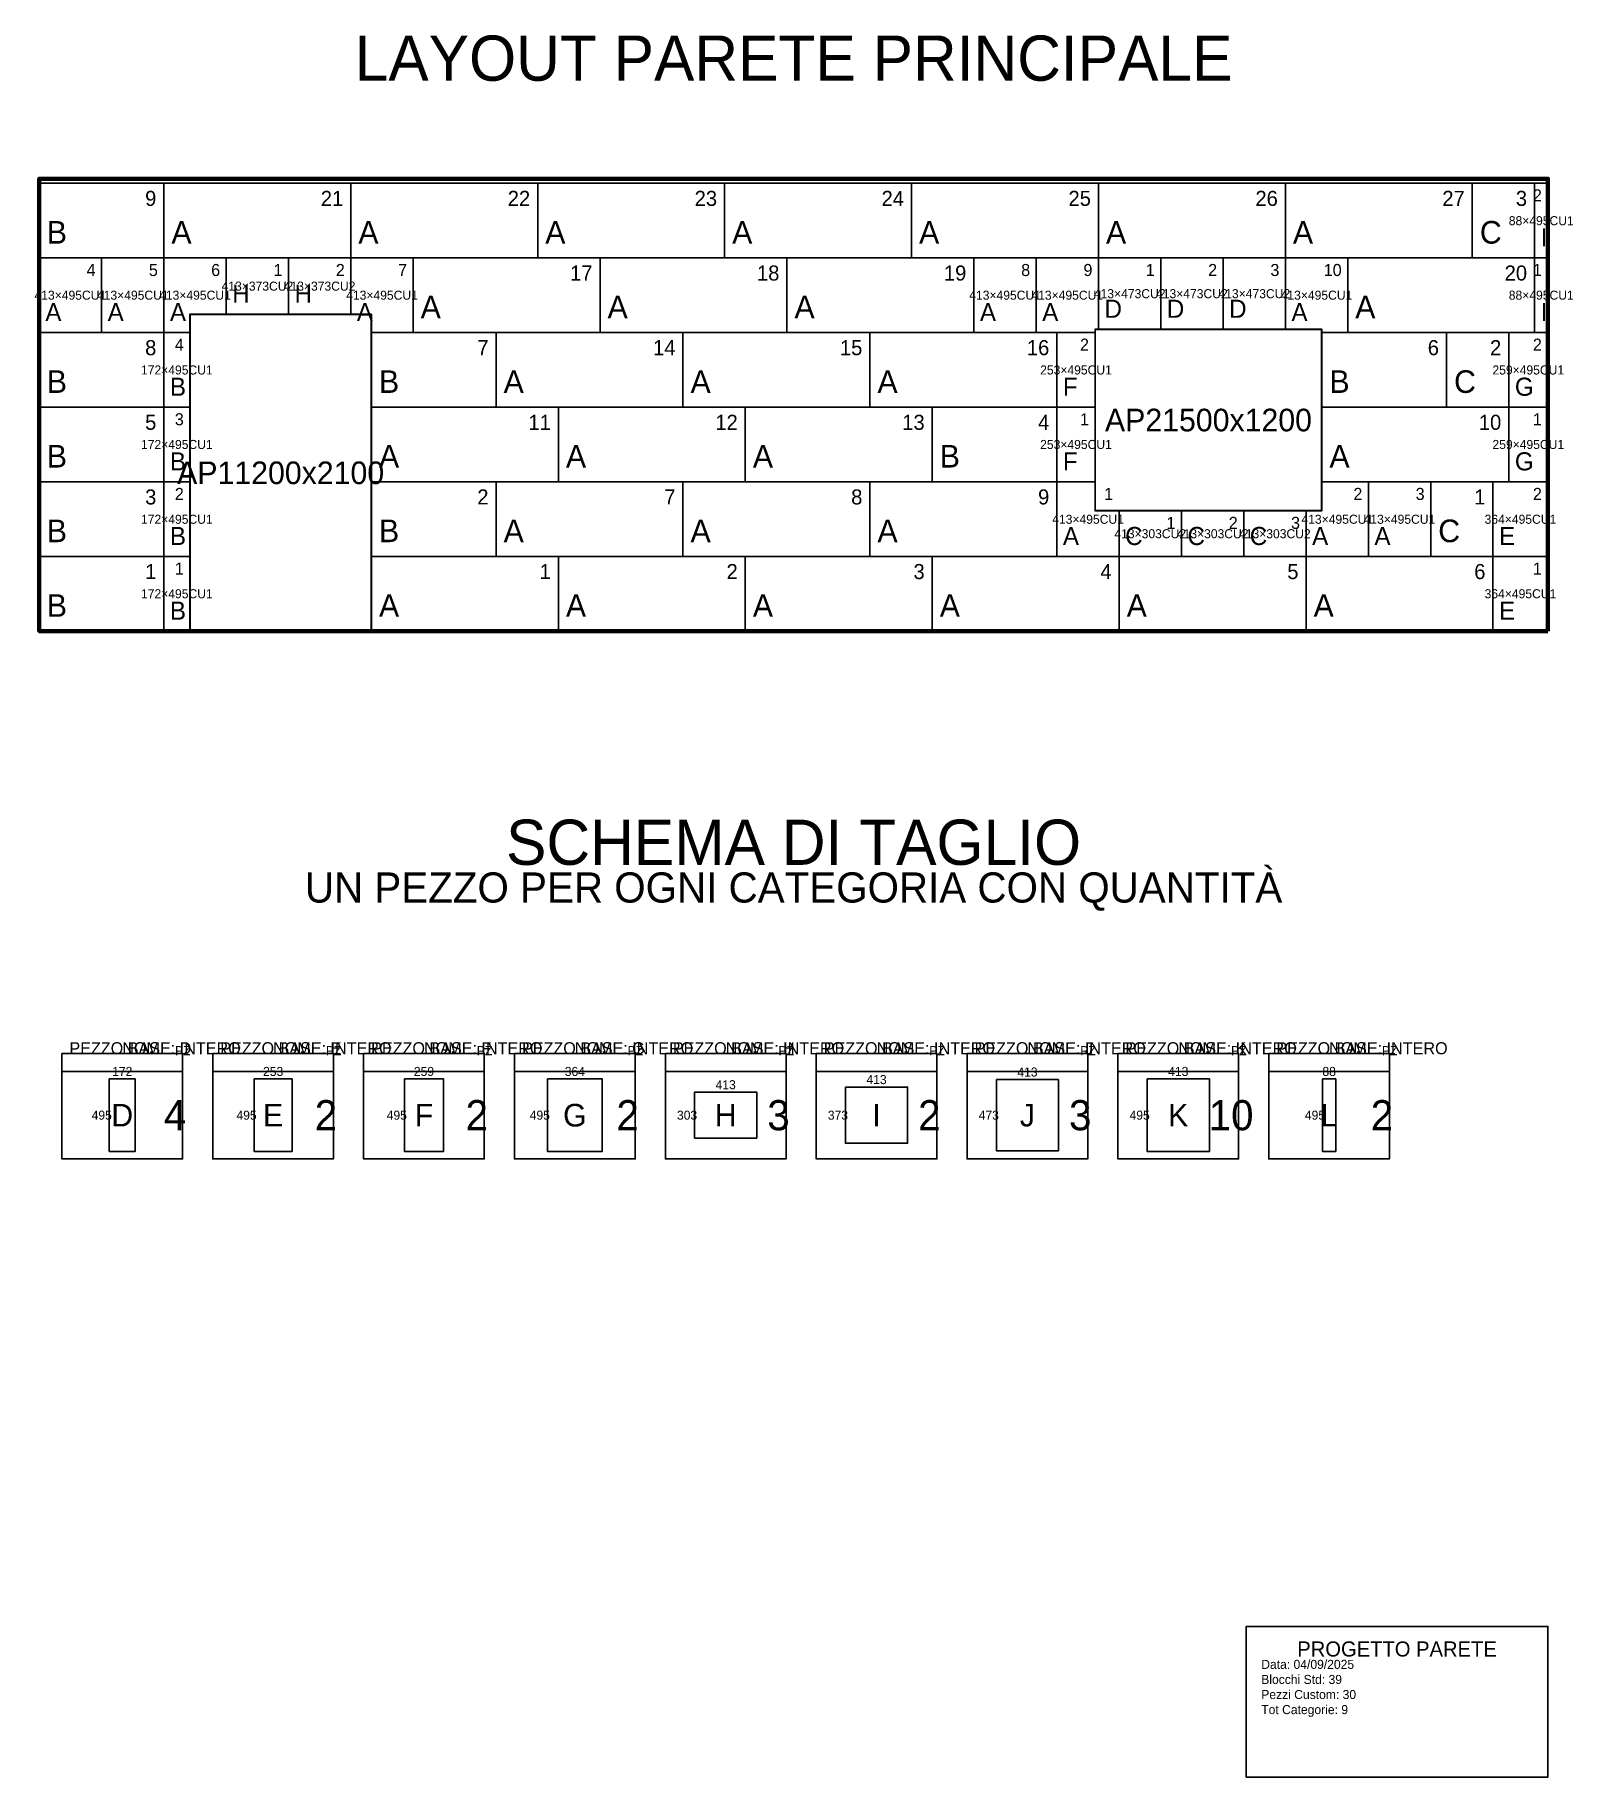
# Model space of a CAD drawing. Header units: metres. Extents: x -29 to 10167, y -7600 to 3954.
import ezdxf
from ezdxf.enums import TextEntityAlignment as Align

# ---------------------------------------------------------------- set-up
doc = ezdxf.new("R2010")
doc.units = ezdxf.units.M
for name, color, linetype in [('APERTURE', 1, 'Continuous'), ('BLOCCHI_CUSTOM', 3, 'Continuous'), ('BLOCCHI_STD', 7, 'Continuous'), ('CARTIGLIO', 7, 'Continuous'), ('PARETE', 5, 'Continuous'), ('QUOTE', 6, 'Continuous'), ('TAGLIO', 4, 'Continuous'), ('TESTI', 7, 'Continuous')]:
    doc.layers.add(name, color=color, linetype=linetype)

msp = doc.modelspace()

# ---------------------------------------------------------------- linework, layer by layer
at = {"layer": 'APERTURE'}
for points in [[(2200, 0), (2200, 2100), (1000, 2100), (1000, 0), (2200, 0)], [(8500, 800), (8500, 2000), (7000, 2000), (7000, 800), (8500, 800)]]:
    msp.add_lwpolyline(points, close=True, dxfattribs=at)
at = {"layer": 'BLOCCHI_CUSTOM'}
for points in [[(10000, 2970), (10000, 2475), (9912, 2475), (9912, 2970), (10000, 2970)], [(0, 1980), (0, 2475), (413, 2475), (413, 1980), (0, 1980)], [(413, 1980), (413, 2475), (826, 2475), (826, 1980), (413, 1980)], [(1000, 2102), (999, 2102), (999, 2102), (999, 2102), (999, 2102), (999, 2102), (999, 2101), (998, 2101), (998, 2101), (998, 2101), (998, 2101), (998, 2101), (998, 2100), (998, 2100), (998, 2100), (998, 1980), (826, 1980), (826, 2475), (1239, 2475), (1239, 2102), (1000, 2102), (1000, 2102), (1000, 2102)], [(1652, 2475), (1652, 2102), (1239, 2102), (1239, 2475), (1652, 2475)], [(2065, 2475), (2065, 2102), (1652, 2102), (1652, 2475), (2065, 2475)], [(2478, 2475), (2478, 1980), (2202, 1980), (2202, 2100), (2202, 2100), (2202, 2100), (2202, 2101), (2202, 2101), (2202, 2101), (2202, 2101), (2202, 2101), (2201, 2101), (2201, 2102), (2201, 2102), (2201, 2102), (2201, 2102), (2201, 2102), (2200, 2102), (2200, 2102), (2200, 2102), (2065, 2102), (2065, 2475), (2478, 2475)], [(6195, 1980), (6195, 2475), (6608, 2475), (6608, 1980), (6195, 1980)], [(7000, 2002), (6999, 2002), (6999, 2002), (6999, 2002), (6999, 2002), (6999, 2002), (6999, 2001), (6998, 2001), (6998, 2001), (6998, 2001), (6998, 2001), (6998, 2001), (6998, 2000), (6998, 2000), (6998, 2000), (6998, 1980), (6608, 1980), (6608, 2475), (7021, 2475), (7021, 2002), (7000, 2002), (7000, 2002), (7000, 2002)], [(7434, 2475), (7434, 2002), (7021, 2002), (7021, 2475), (7434, 2475)], [(7847, 2475), (7847, 2002), (7434, 2002), (7434, 2475), (7847, 2475)], [(8260, 2475), (8260, 2002), (7847, 2002), (7847, 2475), (8260, 2475)], [(8673, 2475), (8673, 1980), (8502, 1980), (8502, 2000), (8502, 2000), (8502, 2000), (8502, 2001), (8502, 2001), (8502, 2001), (8502, 2001), (8502, 2001), (8501, 2001), (8501, 2002), (8501, 2002), (8501, 2002), (8501, 2002), (8501, 2002), (8500, 2002), (8500, 2002), (8500, 2002), (8260, 2002), (8260, 2475), (8673, 2475)], [(9912, 2475), (10000, 2475), (10000, 1980), (9912, 1980), (9912, 2475)], [(998, 1485), (826, 1485), (826, 1980), (998, 1980), (998, 1485)], [(6745, 1485), (6745, 1980), (6998, 1980), (6998, 1485), (6745, 1485)], [(9741, 1485), (9741, 1980), (10000, 1980), (10000, 1485), (9741, 1485)], [(998, 990), (826, 990), (826, 1485), (998, 1485), (998, 990)], [(6745, 990), (6745, 1485), (6998, 1485), (6998, 990), (6745, 990)], [(9741, 990), (9741, 1485), (10000, 1485), (10000, 990), (9741, 990)], [(826, 495), (826, 990), (998, 990), (998, 495), (826, 495)], [(6998, 990), (6998, 800), (6998, 800), (6998, 800), (6998, 799), (6998, 799), (6998, 799), (6998, 799), (6998, 799), (6999, 799), (6999, 798), (6999, 798), (6999, 798), (6999, 798), (6999, 798), (7000, 798), (7000, 798), (7000, 798), (7158, 798), (7158, 495), (6745, 495), (6745, 990), (6998, 990)], [(8500, 798), (8500, 798), (8500, 798), (8501, 798), (8501, 798), (8501, 798), (8501, 798), (8501, 798), (8501, 799), (8502, 799), (8502, 799), (8502, 799), (8502, 799), (8502, 799), (8502, 800), (8502, 800), (8502, 800), (8502, 990), (8810, 990), (8810, 495), (8397, 495), (8397, 798), (8500, 798)], [(9223, 990), (9223, 495), (8810, 495), (8810, 990), (9223, 990)], [(9636, 495), (9636, 990), (10000, 990), (10000, 495), (9636, 495)], [(7571, 798), (7571, 495), (7158, 495), (7158, 798), (7571, 798)], [(7984, 798), (7984, 495), (7571, 495), (7571, 798), (7984, 798)], [(8397, 798), (8397, 495), (7984, 495), (7984, 798), (8397, 798)], [(998, 0), (826, 0), (826, 495), (998, 495), (998, 0)], [(10000, 0), (9636, 0), (9636, 495), (10000, 495), (10000, 0)]]:
    msp.add_lwpolyline(points, close=True, dxfattribs=at)
at = {"layer": 'BLOCCHI_STD'}
for points in [[(0, 2475), (826, 2475), (826, 2970), (0, 2970), (0, 2475)], [(826, 2475), (2065, 2475), (2065, 2970), (826, 2970), (826, 2475)], [(2065, 2475), (3304, 2475), (3304, 2970), (2065, 2970), (2065, 2475)], [(3304, 2475), (4543, 2475), (4543, 2970), (3304, 2970), (3304, 2475)], [(4543, 2475), (5782, 2475), (5782, 2970), (4543, 2970), (4543, 2475)], [(5782, 2475), (7021, 2475), (7021, 2970), (5782, 2970), (5782, 2475)], [(7021, 2475), (8260, 2475), (8260, 2970), (7021, 2970), (7021, 2475)], [(8260, 2475), (9499, 2475), (9499, 2970), (8260, 2970), (8260, 2475)], [(9499, 2475), (9912, 2475), (9912, 2970), (9499, 2970), (9499, 2475)], [(2478, 1980), (3717, 1980), (3717, 2475), (2478, 2475), (2478, 1980)], [(3717, 1980), (4956, 1980), (4956, 2475), (3717, 2475), (3717, 1980)], [(4956, 1980), (6195, 1980), (6195, 2475), (4956, 2475), (4956, 1980)], [(8673, 1980), (9912, 1980), (9912, 2475), (8673, 2475), (8673, 1980)], [(0, 1485), (826, 1485), (826, 1980), (0, 1980), (0, 1485)], [(2202, 1485), (3028, 1485), (3028, 1980), (2202, 1980), (2202, 1485)], [(3028, 1485), (4267, 1485), (4267, 1980), (3028, 1980), (3028, 1485)], [(4267, 1485), (5506, 1485), (5506, 1980), (4267, 1980), (4267, 1485)], [(5506, 1485), (6745, 1485), (6745, 1980), (5506, 1980), (5506, 1485)], [(8502, 1485), (9328, 1485), (9328, 1980), (8502, 1980), (8502, 1485)], [(9328, 1485), (9741, 1485), (9741, 1980), (9328, 1980), (9328, 1485)], [(0, 990), (826, 990), (826, 1485), (0, 1485), (0, 990)], [(2202, 990), (3441, 990), (3441, 1485), (2202, 1485), (2202, 990)], [(3441, 990), (4680, 990), (4680, 1485), (3441, 1485), (3441, 990)], [(4680, 990), (5919, 990), (5919, 1485), (4680, 1485), (4680, 990)], [(5919, 990), (6745, 990), (6745, 1485), (5919, 1485), (5919, 990)], [(8502, 990), (9741, 990), (9741, 1485), (8502, 1485), (8502, 990)], [(0, 495), (826, 495), (826, 990), (0, 990), (0, 495)], [(2202, 495), (3028, 495), (3028, 990), (2202, 990), (2202, 495)], [(3028, 495), (4267, 495), (4267, 990), (3028, 990), (3028, 495)], [(4267, 495), (5506, 495), (5506, 990), (4267, 990), (4267, 495)], [(5506, 495), (6745, 495), (6745, 990), (5506, 990), (5506, 495)], [(9223, 495), (9636, 495), (9636, 990), (9223, 990), (9223, 495)], [(0, 0), (826, 0), (826, 495), (0, 495), (0, 0)], [(2202, 0), (3441, 0), (3441, 495), (2202, 495), (2202, 0)], [(3441, 0), (4680, 0), (4680, 495), (3441, 495), (3441, 0)], [(4680, 0), (5919, 0), (5919, 495), (4680, 495), (4680, 0)], [(5919, 0), (7158, 0), (7158, 495), (5919, 495), (5919, 0)], [(7158, 0), (8397, 0), (8397, 495), (7158, 495), (7158, 0)], [(8397, 0), (9636, 0), (9636, 495), (8397, 495), (8397, 0)]]:
    msp.add_lwpolyline(points, dxfattribs=at)
at = {"layer": 'CARTIGLIO'}
for points in [[(150, -2800), (950, -2800), (950, -2920), (150, -2920), (150, -2800)], [(1150, -2800), (1950, -2800), (1950, -2920), (1150, -2920), (1150, -2800)], [(2150, -2800), (2950, -2800), (2950, -2920), (2150, -2920), (2150, -2800)], [(3150, -2800), (3950, -2800), (3950, -2920), (3150, -2920), (3150, -2800)], [(4150, -2800), (4950, -2800), (4950, -2920), (4150, -2920), (4150, -2800)], [(5150, -2800), (5950, -2800), (5950, -2920), (5150, -2920), (5150, -2800)], [(6150, -2800), (6950, -2800), (6950, -2920), (6150, -2920), (6150, -2800)], [(7150, -2800), (7950, -2800), (7950, -2920), (7150, -2920), (7150, -2800)], [(8150, -2800), (8950, -2800), (8950, -2920), (8150, -2920), (8150, -2800)], [(150, -2920), (950, -2920), (950, -3500), (150, -3500), (150, -2920)], [(1150, -2920), (1950, -2920), (1950, -3500), (1150, -3500), (1150, -2920)], [(2150, -2920), (2950, -2920), (2950, -3500), (2150, -3500), (2150, -2920)], [(3150, -2920), (3950, -2920), (3950, -3500), (3150, -3500), (3150, -2920)], [(4150, -2920), (4950, -2920), (4950, -3500), (4150, -3500), (4150, -2920)], [(5150, -2920), (5950, -2920), (5950, -3500), (5150, -3500), (5150, -2920)], [(6150, -2920), (6950, -2920), (6950, -3500), (6150, -3500), (6150, -2920)], [(7150, -2920), (7950, -2920), (7950, -3500), (7150, -3500), (7150, -2920)], [(8150, -2920), (8950, -2920), (8950, -3500), (8150, -3500), (8150, -2920)], [(8000, -7600), (10000, -7600), (10000, -6600), (8000, -6600), (8000, -7600)]]:
    msp.add_lwpolyline(points, dxfattribs=at)
at = {"layer": 'PARETE', "lineweight": 100}
msp.add_lwpolyline([(10000, 0), (10000, 3000), (0, 3000), (0, 0), (10000, 0)], close=True, dxfattribs=at)
at = {"layer": 'TAGLIO', "color": 1}
for points in [[(464, -2970), (636, -2970), (636, -3450), (464, -3450), (464, -2970)], [(1424, -2970), (1676, -2970), (1676, -3450), (1424, -3450), (1424, -2970)], [(2420, -2970), (2680, -2970), (2680, -3450), (2420, -3450), (2420, -2970)], [(3368, -2970), (3732, -2970), (3732, -3450), (3368, -3450), (3368, -2970)], [(6344, -2974), (6756, -2974), (6756, -3446), (6344, -3446), (6344, -2974)], [(7344, -2970), (7756, -2970), (7756, -3450), (7344, -3450), (7344, -2970)], [(8506, -2970), (8594, -2970), (8594, -3450), (8506, -3450), (8506, -2970)], [(4344, -3058), (4756, -3058), (4756, -3362), (4344, -3362), (4344, -3058)], [(5344, -3024), (5756, -3024), (5756, -3396), (5344, -3396), (5344, -3024)]]:
    msp.add_lwpolyline(points, dxfattribs=at)

# ---------------------------------------------------------------- texts
at = {"layer": 'QUOTE'}
for s, p in [('172', (550, -2920)), ('253', (1550, -2920)), ('259', (2550, -2920)), ('364', (3550, -2920)), ('413', (4550, -3008)), ('413', (5550, -2974)), ('413', (6550, -2924)), ('413', (7550, -2920)), ('88', (8550, -2920)), ('495', (414, -3210)), ('495', (1374, -3210)), ('495', (2370, -3210)), ('495', (3318, -3210)), ('303', (4294, -3210)), ('373', (5294, -3210)), ('473', (6294, -3210)), ('495', (7294, -3210)), ('495', (8456, -3210))]:
    msp.add_text(s, height=60, dxfattribs=at).set_placement(p, align=Align.MIDDLE_CENTER)
at = {"layer": 'TESTI'}
for s, height, p in [('LAYOUT PARETE PRINCIPALE', 300, (5000, 3800)), ('AP21500x1200', 150, (7750, 1400)), ('AP11200x2100', 150, (1600, 1050)), ('SCHEMA DI TAGLIO', 300, (5000, -1400)), ('UN PEZZO PER OGNI CATEGORIA CON QUANTITÀ', 200, (5000, -1700)), ('PROGETTO PARETE', 100, (9000, -6750))]:
    msp.add_text(s, height=height, dxfattribs=at).set_placement(p, align=Align.MIDDLE_CENTER)
at = {"layer": 'TESTI', "color": 2}
for s, p in [('9', (776, 2920)), ('21', (2015, 2920)), ('22', (3254, 2920)), ('23', (4493, 2920)), ('24', (5732, 2920)), ('25', (6971, 2920)), ('26', (8210, 2920)), ('27', (9449, 2920)), ('3', (9862, 2920)), ('18', (4906, 2425)), ('19', (6145, 2425)), ('20', (9862, 2425)), ('17', (3667, 2425)), ('8', (776, 1930)), ('7', (2978, 1930)), ('14', (4217, 1930)), ('15', (5456, 1930)), ('16', (6695, 1930)), ('6', (9278, 1930)), ('2', (9691, 1930)), ('5', (776, 1435)), ('11', (3391, 1435)), ('12', (4630, 1435)), ('13', (5869, 1435)), ('4', (6695, 1435)), ('10', (9691, 1435)), ('3', (776, 940)), ('2', (2978, 940)), ('7', (4217, 940)), ('8', (5456, 940)), ('9', (6695, 940)), ('1', (9586, 940)), ('1', (776, 445)), ('1', (3391, 445)), ('2', (4630, 445)), ('3', (5869, 445)), ('4', (7108, 445)), ('5', (8347, 445)), ('6', (9586, 445))]:
    msp.add_text(s, height=100, dxfattribs=at).set_placement(p, align=Align.TOP_RIGHT)
at = {"layer": 'TESTI', "color": 4}
for s, p in [('2', (9960, 2930)), ('4', (373, 2435)), ('5', (786, 2435)), ('6', (1199, 2435)), ('1', (1612, 2435)), ('2', (2025, 2435)), ('7', (2438, 2435)), ('8', (6568, 2435)), ('9', (6981, 2435)), ('1', (7394, 2435)), ('2', (7807, 2435)), ('3', (8220, 2435)), ('10', (8633, 2435)), ('1', (9960, 2435)), ('4', (958, 1940)), ('2', (6958, 1940)), ('2', (9960, 1940)), ('3', (958, 1445)), ('1', (6958, 1445)), ('1', (9960, 1445)), ('2', (958, 950)), ('1', (7118, 950)), ('2', (8770, 950)), ('3', (9183, 950)), ('2', (9960, 950)), ('1', (7531, 758)), ('2', (7944, 758)), ('3', (8357, 758)), ('1', (958, 455)), ('1', (9960, 455))]:
    msp.add_text(s, height=80, dxfattribs=at).set_placement(p, align=Align.TOP_RIGHT)
at = {"layer": 'TESTI', "color": 1}
for s, p in [('B', (50, 2525)), ('A', (876, 2525)), ('A', (2115, 2525)), ('A', (3354, 2525)), ('A', (4593, 2525)), ('A', (5832, 2525)), ('A', (7071, 2525)), ('A', (8310, 2525)), ('C', (9549, 2525)), ('A', (2528, 2030)), ('A', (3767, 2030)), ('A', (5006, 2030)), ('A', (8723, 2030)), ('B', (50, 1535)), ('B', (2252, 1535)), ('A', (3078, 1535)), ('A', (4317, 1535)), ('A', (5556, 1535)), ('B', (8552, 1535)), ('C', (9378, 1535)), ('B', (50, 1040)), ('A', (2252, 1040)), ('A', (3491, 1040)), ('A', (4730, 1040)), ('B', (5969, 1040)), ('A', (8552, 1040)), ('B', (50, 545)), ('B', (2252, 545)), ('A', (3078, 545)), ('A', (4317, 545)), ('A', (5556, 545)), ('C', (9273, 545)), ('B', (50, 50)), ('A', (2252, 50)), ('A', (3491, 50)), ('A', (4730, 50)), ('A', (5969, 50)), ('A', (7208, 50)), ('A', (8447, 50))]:
    msp.add_text(s, height=150, dxfattribs=at).set_placement(p, align=Align.BOTTOM_LEFT)
at = {"layer": 'TESTI', "color": 8}
for s, p in [('88×495CU1', (9956, 2722)), ('413×373CU2', (1446, 2288)), ('413×373CU2', (1858, 2288)), ('413×495CU1', (206, 2228)), ('413×495CU1', (620, 2228)), ('413×495CU1', (1032, 2228)), ('413×495CU1', (2272, 2228)), ('413×495CU1', (6402, 2228)), ('413×495CU1', (6814, 2228)), ('413×473CU2', (7228, 2238)), ('413×473CU2', (7640, 2238)), ('413×473CU2', (8054, 2238)), ('413×495CU1', (8466, 2228)), ('88×495CU1', (9956, 2228)), ('172×495CU1', (912, 1732)), ('253×495CU1', (6872, 1732)), ('259×495CU1', (9870, 1732)), ('172×495CU1', (912, 1238)), ('253×495CU1', (6872, 1238)), ('259×495CU1', (9870, 1238)), ('172×495CU1', (912, 742)), ('413×495CU1', (6952, 742)), ('413×495CU1', (8604, 742)), ('413×495CU1', (9016, 742)), ('364×495CU1', (9818, 742)), ('413×303CU2', (7364, 646)), ('413×303CU2', (7778, 646)), ('413×303CU2', (8190, 646)), ('172×495CU1', (912, 248)), ('364×495CU1', (9818, 248))]:
    msp.add_text(s, height=60, dxfattribs=at).set_placement(p, align=Align.MIDDLE_CENTER)
at = {"layer": 'TESTI', "color": 3}
for s, p in [('I', (9952, 2515)), ('H', (1279, 2142)), ('H', (1692, 2142)), ('D', (7061, 2042)), ('D', (7474, 2042)), ('D', (7887, 2042)), ('A', (40, 2020)), ('A', (453, 2020)), ('A', (866, 2020)), ('A', (2105, 2020)), ('A', (6235, 2020)), ('A', (6648, 2020)), ('A', (8300, 2020)), ('I', (9952, 2020)), ('B', (866, 1525)), ('F', (6785, 1525)), ('G', (9781, 1525)), ('B', (866, 1030)), ('F', (6785, 1030)), ('G', (9781, 1030)), ('B', (866, 535)), ('A', (6785, 535)), ('C', (7198, 535)), ('C', (7611, 535)), ('C', (8024, 535)), ('A', (8437, 535)), ('A', (8850, 535)), ('E', (9676, 535)), ('B', (866, 40)), ('E', (9676, 40))]:
    msp.add_text(s, height=120, dxfattribs=at).set_placement(p, align=Align.BOTTOM_LEFT)
at = {"layer": 'TESTI'}
for s, height, p in [('PEZZO BASE: INTERO', 80, (200, -2830)), ('NOME: D', 80, (550, -2830)), ('PZ', 60, (900, -2830)), ('PEZZO BASE: INTERO', 80, (1200, -2830)), ('NOME: E', 80, (1550, -2830)), ('PZ', 60, (1900, -2830)), ('PEZZO BASE: INTERO', 80, (2200, -2830)), ('NOME: F', 80, (2550, -2830)), ('PZ', 60, (2900, -2830)), ('PEZZO BASE: INTERO', 80, (3200, -2830)), ('NOME: G', 80, (3550, -2830)), ('PZ', 60, (3900, -2830)), ('PEZZO BASE: INTERO', 80, (4200, -2830)), ('NOME: H', 80, (4550, -2830)), ('PZ', 60, (4900, -2830)), ('PEZZO BASE: INTERO', 80, (5200, -2830)), ('NOME: I', 80, (5550, -2830)), ('PZ', 60, (5900, -2830)), ('PEZZO BASE: INTERO', 80, (6200, -2830)), ('NOME: J', 80, (6550, -2830)), ('PZ', 60, (6900, -2830)), ('PEZZO BASE: INTERO', 80, (7200, -2830)), ('NOME: K', 80, (7550, -2830)), ('PZ', 60, (7900, -2830)), ('PEZZO BASE: INTERO', 80, (8200, -2830)), ('NOME: L', 80, (8550, -2830)), ('PZ', 60, (8900, -2830)), ('Data: 04/09/2025', 60, (8100, -6900)), ('Blocchi Std: 39', 60, (8100, -7000)), ('Pezzi Custom: 30', 60, (8100, -7100)), ('Tot Categorie: 9', 60, (8100, -7200))]:
    msp.add_text(s, height=height, dxfattribs=at).set_placement(p, align=Align.BOTTOM_LEFT)
at = {"layer": 'TESTI', "color": 1}
for s, height, p in [('4', 200, (900, -3210)), ('2', 200, (1900, -3210)), ('2', 200, (2900, -3210)), ('2', 200, (3900, -3210)), ('3', 200, (4900, -3210)), ('2', 200, (5900, -3210)), ('3', 200, (6900, -3210)), ('10', 200, (7900, -3210)), ('2', 200, (8900, -3210)), ('D', 150, (550, -3210)), ('E', 150, (1550, -3210)), ('F', 150, (2550, -3210)), ('G', 150, (3550, -3210)), ('H', 150, (4550, -3210)), ('I', 150, (5550, -3210)), ('J', 150, (6550, -3210)), ('K', 150, (7550, -3210)), ('L', 150, (8550, -3210))]:
    msp.add_text(s, height=height, dxfattribs=at).set_placement(p, align=Align.MIDDLE_CENTER)

doc.saveas('drawing.dxf')
